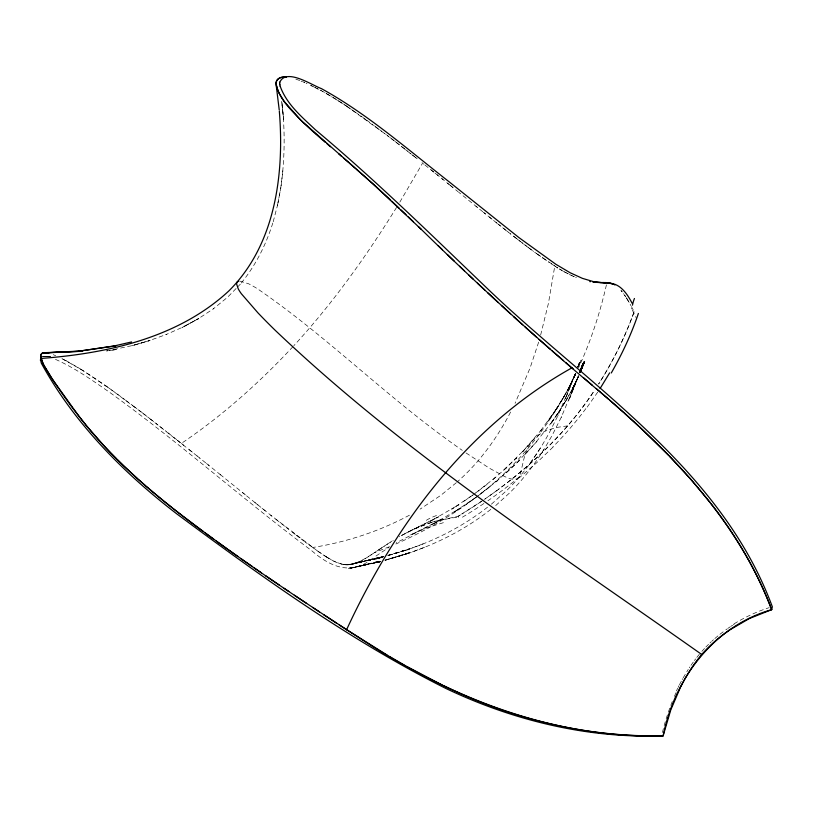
<?xml version="1.0" encoding="UTF-8"?>
<svg xmlns="http://www.w3.org/2000/svg" width="813" height="813" viewBox="0 0 813 813"><rect width="100%" height="100%" fill="white"/><g stroke="black" fill="none" stroke-linecap="round" stroke-linejoin="round"><path stroke-width="0.61" stroke-dasharray="4.07 3.05" d="M282.873 170.771L280.668 188.829C284.845 159.897 285.312 130.354 281.755 101.34M277.609 204.876L280.79 187.833L277.436 205.76L277.609 204.876L272.985 222.599L273.188 221.776C266.176 244.632 255.292 266.359 239.865 284.713L240.353 284.144L236.939 287.639M606.417 284.875C599.974 313.117 590.888 340.789 578.846 367.151M540.645 335.037L548.429 303.381L554.771 266.115L555.787 266.755M538.653 342.11L530.096 367.943L515.076 403.289M631.447 306.572L634.14 311.735C625.085 337.039 613.073 361.267 598.683 383.949M578.409 376.033L569.669 397.953L578.653 375.636M634.14 311.735C625.065 337.049 613.043 361.277 598.653 383.98M575.35 373.584L566.255 396.47M577.86 366.815L579.12 363.431L577.809 366.968M575.126 374.376L573.775 377.821L575.513 373.462M577.758 367.334L579.456 362.862M576.722 380.586L578.582 375.758L576.976 379.905M573.775 377.821L575.065 374.488M578.063 366.734L579.771 362.303L577.982 366.937M578.287 366.338L580.086 361.744L577.931 367.242M491.408 504.182L507.18 490.087C524.212 473.217 538.043 453.43 549.476 432.414L557.86 415.768L572.362 381.327M495.727 505.554L509.802 492.729C527.088 475.595 541.153 455.514 552.759 434.172L561.234 417.343L575.848 382.628M575.401 373.716L565.99 397.303M578.134 366.897L580.411 361.206M569.415 398.766L576.163 381.958M578.358 366.49L580.726 360.667M577.728 377.913L577.992 377.262M574.303 376.46L575.492 373.553M578.277 366.846L581.051 360.149L578.195 367.07M567.789 390.667L574.852 375.139M557.86 415.768L558.267 414.884M571.143 392.283L578.267 376.632M561.234 417.343L561.631 416.48M565.32 398.919L565.685 398.126M568.043 389.884L575.269 374.336M571.387 391.52L578.653 375.891L572.22 389.305L578.47 376.368L572.545 388.594L572.891 387.892M568.765 400.331L569.12 399.559M676.426 690.928L677.696 688.286M575.258 374.366L568.897 387.628L575.614 373.726L569.232 386.897L569.578 386.195M575.878 373.553C553.714 420.677 520.92 462.953 479.477 494.65M569.232 386.897L575.462 374.183M572.545 388.594L578.826 375.779M678.123 687.402L678.997 685.654M679.444 684.78L681.731 680.44M510.615 412.049C497.048 438.136 479.467 462.414 457.292 481.865M562.088 400.006L570.817 384.203L562.464 399.183M565.32 401.846L574.1 385.951L565.696 401.043M682.209 679.577L682.686 678.713M683.164 677.859L688.255 669.414M555.279 410.738L564.313 396.165L555.279 410.738L563.318 397.648M558.409 412.75L567.515 398.065L558.409 412.75L566.529 399.529M399.823 202.142L422.587 163.128L422.008 162.661M396.612 207.356C366.297 256.197 332.832 303.32 293.849 345.677M597.738 392.11L586.071 408.705M689.333 667.768L689.881 666.945M530.096 463.451L540.625 447.76M550.808 423.654L560.594 409.447L550.808 423.654L559.425 411.053M556.305 409.02L547.779 421.49L557.494 407.394L540.096 431.51L541.61 429.589L522.525 451.764L524.466 449.66L503.826 470.077L506.214 467.892L492.851 479.711L495.402 477.444L472.587 495.351M543.155 450.646L543.785 449.721M690.989 665.308L693.265 662.087M552.057 421.825L535.117 443.298L516.997 462.699L495.259 482.556L497.81 480.29L477.688 496.154M694.434 660.502L695.623 658.926M696.832 657.371L699.312 654.323M484.335 499.426C526.844 470.178 565.391 434.233 594.029 391.094C568.633 429.498 535.269 462.069 498.399 489.396M522.525 451.764L534.09 438.908L532.302 440.87M525.249 454.304L536.915 441.347L535.117 443.298M701.873 651.355L704.495 648.469M293.015 346.592C259.388 382.679 222.325 415.778 181.401 443.4L177.498 440.311M236.085 288.513L227.549 297.273L213.28 308.91L213.697 308.605L198.352 318.737L182.183 327.487L198.87 318.483L182.701 327.192L165.933 334.631L166.563 334.387L149.338 340.617L131.767 345.799L150.09 340.434L132.509 345.555L109.267 350.444M705.836 647.067L708.55 644.333M553.064 447.069L536.712 462.739L519.588 477.526M503.826 470.077L516.611 457.963L514.375 460.046M506.347 472.82L519.233 460.605L516.997 462.699M709.932 642.992L711.324 641.681M712.025 641.03L713.438 639.76M456.337 482.688L440.727 495.391L420.087 509.141M714.861 638.51L718.458 635.471M719.922 634.303L724.342 630.918M478.562 495.361C453.227 515.015 425.229 531.113 395.88 543.988M487.546 507.17C458.247 530.117 423.746 546.102 387.821 555.503M490.818 509.345C459.934 533.826 423.268 550.401 385.21 560.127M487.028 484.385L473.766 494.385M489.335 487.312L477.942 496.011M476.723 496.885L453.644 512.363L460.819 507.871L432.12 524.548L440.453 520.035L396.195 542.84M497.2 490.28L485.137 498.887M725.826 629.841L727.33 628.784M405.606 533.267L438.674 516.763L430.372 521.265L458.827 504.721L451.672 509.202L472.648 495.147M463.806 501.347L472.77 495.076M465.89 504.436L476.936 496.713M483.288 500.147L458.065 516.357L434.447 521.397L420.585 526.285L410.128 530.97M728.082 628.256L730.338 626.721M481.489 501.397L476.591 504.67M375.84 551.763L374.458 552.698M380.118 548.866L368.858 556.377M378.35 550.066L391.907 541.153M380.972 548.287L393.258 540.32M375.982 556.041L389.081 547.301M371.653 554.568L361.246 560.777L352.893 564.039M475.371 505.483L461.794 514.09M372.791 558.155C351.836 575.858 330.81 567.291 311.725 550.716C243.29 499.731 179.582 442.628 110.263 392.801C92.276 380.311 74.247 367.354 54.004 358.736M731.1 626.223L732.615 625.238M368.696 556.488C361.45 561.011 353.33 565.604 344.56 564.73M733.377 624.76L734.139 624.282M460.544 514.853L458.065 516.357L460.138 519.172M399.224 536.773L399.742 536.478M405.057 533.562L400.26 536.184L414.193 529.05L430.453 522.657M409.437 515.198C379.295 531.326 346.389 542.18 312.629 547.495L315.027 549.212M408.969 531.539L434.416 518.979M410.504 534.934L436.175 522.261M412.841 533.795L427.709 527.515L443.461 522.657M389.529 546.661L374.63 552.576M423.136 543.836L406.632 550.086L408.096 549.527L387.933 555.421M424.579 547.261L407.821 553.612L409.366 553.033L386.5 559.71M49.959 356.46L42.642 356.704L47.479 356.714M431.195 522.403L444.325 518.806M382.781 557.078L346.907 564.842L379.143 558.206L348.523 564.771L381.917 557.057L351.043 564.446L342.273 564.374M387.628 555.584L409.437 548.816L388.248 555.35M384.823 560.34L410.768 552.291L385.708 560.025L409.366 553.033M383.543 556.803L377.659 558.622L383.512 556.875M388.197 555.472L408.096 549.527M383.187 556.814L376.063 558.897L383.116 556.864M380.108 561.803L347.405 568.531L380.108 561.803L349.102 568.45L380.382 561.519L350.738 568.267L380.809 560.797M353.066 563.988L383.228 556.356L351.602 564.334L352.344 564.171M353.848 567.626L379.488 561.133M567.637 425.849L556.326 427.506L547.139 430.362A1311.674 212.315 40.7 0 0 531.976 441.256L528.389 446.53L524.903 454.721L519.842 476.215L517.068 478.959L512.21 479.182A82.763 13.394 40.7 0 1 504.456 476.428L489.365 468.186L465.382 452.526M42.642 356.704L50.152 356.307M50.365 356.389L46.615 356.561L50.182 356.45M44.369 356.399L50.264 356.307M239.662 281.044L248.493 283.737A61.514 9.959 40.7 0 1 257.223 288.615C323.147 333.686 380.078 390.413 444.447 437.567A206.807 33.475 40.7 0 0 460.209 448.918L462.282 450.361M344.336 564.7L336.795 562.626L327.842 557.82M342.039 564.324L334.041 561.346L326.287 556.834M53.252 354.702L55.711 355.677M301.115 81.229L301.928 81.544M576.356 277.67L575.634 277.375M304.001 82.377L304.855 82.743M306.145 83.292L307.019 83.678M574.141 276.735L573.378 276.4M574.09 276.705L569.273 274.459M572.189 275.861L571.376 275.485M312.029 86.005L310.627 85.345L313.666 86.828M570.137 274.885L569.303 274.469M312.964 86.473L313.92 86.94M61.94 358.543L82.956 370.535L108.8 387.943M314.885 87.428L315.861 87.926M568.023 273.818L567.159 273.371M316.836 88.424L318.33 89.206M314.702 87.337L318.066 89.095M566.275 272.904L565.381 272.416M320.85 90.558L321.359 90.843M65.619 360.423L80.457 368.98M564.923 272.172L563.541 271.4M322.385 91.402L322.903 91.696M324.478 92.57L325.007 92.875M563.074 271.136L561.661 270.323M326.074 93.485L327.151 94.105M327.69 94.41L330.424 96.015M561.183 270.038L559.73 269.184M331.521 96.676L332.08 97.011M333.198 97.682L334.316 98.373M557.688 267.934L534.263 251.949M334.885 98.719L335.444 99.064M557.779 267.995L556.793 267.386M336.013 99.42L337.161 100.131M327.466 557.576L315.972 549.873M337.73 100.487L340.627 102.326M341.216 102.692L342.395 103.454M342.984 103.84L343.574 104.216M344.163 104.603L345.352 105.385M345.952 105.781L346.541 106.168M347.141 106.564L348.34 107.367M348.94 107.773L349.549 108.18M548.592 262.06L549.11 262.406M346.45 106.107L386.104 134.623M350.159 108.586L351.379 109.409M351.988 109.826L352.598 110.253M353.218 110.67L354.458 111.523M545.96 260.262L546.488 260.627M545.432 259.906L544.364 259.164M355.078 111.95L355.698 112.377M356.318 112.814L357.568 113.678M543.836 258.798L542.22 257.67M358.187 114.115L358.818 114.562M360.698 115.893L362.588 117.235M317.131 550.696L270.658 515.157M540.076 256.146L540.615 256.522M105.771 385.799L116.676 393.614M109.399 388.36L145.923 415.595L200.069 458.319M363.218 117.682L365.759 119.511M539.527 255.76L537.363 254.205M366.389 119.968L370.86 123.22M536.824 253.808L534.649 252.223M117.296 394.061L124.765 399.559M372.151 124.165L372.791 124.643M533.013 251.024L533.552 251.43M373.431 125.111L374.082 125.588M529.131 248.148L532.556 250.678M374.722 126.066L377.954 128.474M531.367 249.815L527.525 246.949M307.202 543.521L305.18 542.017M125.395 400.026L133.007 405.738M378.604 128.952L379.244 129.44M379.895 129.928L381.846 131.391M528.226 247.467L511.824 234.906M304.164 541.255L301.064 538.917M526.428 246.115L524.781 244.876M384.447 133.362L385.098 133.85M133.647 406.226L141.36 412.1M385.748 134.348L386.399 134.846M523.125 243.615L522.017 242.782M523.674 244.042L524.222 244.459M299.499 537.728L295.81 534.903M389.01 136.838L387.059 135.334L393.959 140.639M389.671 137.336L390.321 137.834M142.011 412.587L149.155 418.085M391.632 138.84L394.254 140.852M520.361 241.512L517.048 238.961M295.282 534.497L291.013 531.194M394.905 141.36L395.565 141.869M396.216 142.377L398.187 143.901M516.489 238.534L511.499 234.652M150.456 419.102L157.651 424.691M398.848 144.409L399.498 144.917M395.931 142.153L414.61 156.787M401.47 146.452L402.12 146.96M402.781 147.478L403.431 147.986M510.391 233.788L510.94 234.225L498.521 224.418M159.622 426.225L166.187 431.378M286.715 527.84L288.869 529.527M404.091 148.505L404.752 149.013M405.402 149.531L407.384 151.086M508.166 232.051L506.499 230.74M284.55 526.143L281.837 524.009M410.026 153.169L411.348 154.206M411.998 154.724L413.309 155.75M503.725 228.544L504.843 229.429M505.391 229.866L505.95 230.303M168.169 432.933L176.797 439.752M415.27 157.305L415.941 157.834M275.831 519.263L279.113 521.865M413.99 156.289L418.695 160.019M500.95 226.349L498.725 224.581M181.401 443.4L183.901 445.402M423.309 163.698L423.959 164.216M495.96 222.376L497.068 223.26M497.617 223.697L498.176 224.134M189.175 449.599L193.667 453.197M271.989 516.214L242.62 492.637M424.914 164.988L433.99 172.265M496.723 222.975L483.664 212.498M262.071 508.288L267.04 512.261M430.931 169.795L433.736 172.051M489.233 216.98L492.048 219.246M196.99 455.859L209.002 465.503M254.886 502.515L259.855 506.519M434.894 172.996L440.311 177.356M437.038 174.714L439.264 176.512M483.684 212.508L485.585 214.043M206.461 463.451L220.923 475.117M245.384 494.873L217.782 472.577M442.038 178.748L443.146 179.653M441.215 178.088L449.233 184.571M482.8 211.787L458.695 192.244M447.587 183.24L448.146 183.687M448.695 184.134L449.254 184.592M449.813 185.039L450.361 185.486M450.92 185.933L452.587 187.285M475.89 206.197L476.438 206.654M476.997 207.102L477.556 207.549M450.128 185.293L458.136 191.787M620.908 290.373L622.24 291.948M621.244 290.739L622.047 291.715M623.51 293.635L623.947 294.235M625.309 296.206L624.394 294.865L626.01 297.304L625.543 296.562M626.264 297.67L628.043 300.546M626.559 298.137L630.949 305.668M628.307 300.993L629.13 302.395M281.806 102.103L283.656 119.836L281.704 101.452M631.416 308.34A211.482 11.148 69.6 0 1 631.731 308.94M632.382 310.19A211.482 11.148 69.6 0 1 636.213 317.863M568.165 273.829A81.778 16.931 40.8 0 1 559.415 268.92M320.149 90.08A159.907 31.24 41.3 0 1 346.318 105.914M295.861 79.207A167.193 32.124 41 0 1 304.367 82.357M445.737 519.243A211.482 47.682 10.6 0 1 459.558 516.885M326.48 557.037A81.778 9.512 40.6 0 1 317.314 550.909M80.7 369.244A159.907 20.498 40.2 0 1 105.995 386.073M62.865 359.194A167.193 21.971 40.4 0 1 66.046 360.84M554.649 265.932A98.891 20.864 41 0 1 549.009 262.233M312.385 547.2A98.891 10.955 40.3 0 1 306.979 543.247M734.027 623.866A173.677 126.818 -59.9 0 1 769.2 607.646M662.412 732.533A173.677 126.34 -59.1 0 1 672.92 699.952M674.414 696.385A173.677 126.34 -59.1 0 1 676.375 691.934M426.358 520.31A199.287 37.835 5.2 0 1 437.384 515.229M519.314 477.109A291.694 169.988 -42.2 0 1 487.952 500.737M483.887 503.521A291.694 169.988 -42.2 0 1 460.036 518.623M585.868 408.634A228.301 136.076 -42.3 0 1 552.891 446.937M380.484 561.478L376.876 562.525L380.443 561.498M116.594 349.478L106.615 350.931L116.594 349.478"/><path stroke-width="1.22" d="M40.66 356.47L41.056 354.255L42.489 353.025L48.699 353.259L44.532 352.669L41.92 353.33L40.741 355.149L40.996 358.442C107.672 353.482 178.423 337.7 228.839 290.942C275.536 244.55 284.448 173.921 279.326 111.178M279.794 82.255C286.186 67.672 312.07 85.304 321.369 88.597C367.567 114.044 407.435 149.226 448.796 181.553L519.05 237.681L555.818 264.255L570.116 272.741L582.413 278.361L593.947 281.776L605.746 283.198M41.534 363.543C74.247 423.217 123.261 472.719 176.919 513.968C262.66 577.565 350.098 640.42 445.727 688.377C513.216 720.542 588.246 738.732 663.154 735.765L670.776 709.901L680.877 686.365M729.19 630.227L749.434 618.5L771.669 609.659L772.35 606.833C721.639 469.579 592.057 388.055 490.656 291.694C433.187 236.715 376.48 180.842 315.414 129.785C301.958 117.031 286.552 104.206 280.18 86.219M443.624 685.715C511.601 719.109 587.271 737.462 663.154 735.765C674.323 678.55 714.342 625.898 771.669 609.659C757.167 571.376 736.131 535.767 710.958 503.542M580.096 371.48L582.636 364.661M579.964 372.008L582.962 364.112M580.248 371.399L583.267 363.574L580.126 371.744M579.943 372.293L584.517 361.5L580.319 371.632M579.923 372.415L583.886 362.517M580.035 372.232L584.201 362.009M41.067 358.055L40.731 360.057M387.852 655.502L346.592 629.709C395.392 524.05 468.755 425.412 571.925 367.852M609.659 372.852L600.085 388.512M238.646 281.166L237.274 281.969A83.932 13.587 40.7 0 0 236.674 284.265L238.28 288.93A57.398 9.289 40.7 0 0 241.329 293.706L257.924 312.832A151.635 24.542 40.7 0 0 267.589 322.761A149.196 24.146 40.7 0 0 275.282 330.383C405.006 453.776 556.102 551.6 701.812 654.546M113.911 346.033L131.574 341.948M115.893 345.83L78.8 351.206L79.857 351.043L42.611 352.984L82.57 351.236L44.38 352.679M78.8 351.206L114.816 345.86M601.935 282.558L606.071 282.568M602.941 282.558L609.069 282.802L613.459 284.164M602.189 282.558L597.992 282.477M601.224 282.548L593.023 282.091M663.154 735.765C555.411 738.987 451.601 698.337 362.669 640.014C299.824 599.374 237.254 558.084 177.976 512.332L173.311 508.674M286.125 77.276C281.237 75.822 274.591 79.389 276.186 85.131L279.235 110.009M606.142 282.568L613.175 284.032M607.291 283.259C619.516 282.223 627.301 293.788 632.148 303.371M597.768 282.467L593.327 282.121M286.45 77.306C282.294 76.747 276.461 77.702 276.105 82.865A124.907 23.821 38 0 0 276.176 83.678M590.34 281.704L589.781 281.613M442.191 685.024L406.358 666.213M404.935 665.41L389.275 656.345M614.252 284.58L614.902 284.967M346.592 629.709L339.255 624.933M336.602 623.195L323.503 614.587M312.69 607.433L319.448 611.904M306.613 603.398L294.336 595.197M284.072 588.287L288.869 591.518M279.266 585.045L265.536 575.685M261.39 572.84L253.768 567.586M252.386 566.62L240.597 558.399M237.823 556.448L228.819 550.066M227.437 549.08L216.37 541.123M213.606 539.121L205.354 533.064M203.291 531.55L193.728 524.405M193.037 523.887L183.423 516.56M182.752 516.031C149.033 490.107 116.747 461.947 89.389 429.254M172.641 508.145L163.962 501.194M163.301 500.656L155.405 494.152M154.744 493.603L146.33 486.459M565.919 362.72L573.317 369.041M583.419 377.639L592.291 385.21M563.551 360.698L552.362 351.053M330.464 146.767L327.029 143.82M338.675 153.82L341.663 156.391M596.071 388.441L608.459 399.142M343.462 157.946L348.929 162.661M325.332 142.356L320.901 138.515M349.539 163.189L355.037 167.976M145.679 485.889L138.495 479.579M320.363 138.047L316.064 134.277M550.564 349.488L539.07 339.438M609.689 400.209L623.022 411.978M356.257 169.053L361.196 173.382M361.805 173.931L368.635 179.998M315.535 133.81L311.42 130.141M536.661 337.304L525.107 327.019M369.254 180.547L376.104 186.726M624.221 413.045L638.327 425.88M137.864 479.009L123.718 465.879M522.678 324.834L513.542 316.582M310.922 129.694L303.249 122.58M376.724 187.285L383.533 193.524M510.493 313.818L501.357 305.444M384.153 194.094L390.535 200.028M498.308 302.629L487.881 292.954M639.485 426.957L668.306 454.995M391.795 201.207L399.213 208.209M484.812 290.089L477.444 283.168M473.136 279.113L468.837 275.038M401.063 209.978L406.002 214.683M464.538 270.942L459.619 266.258M408.472 217.041L413.411 221.786M454.081 260.963L447.323 254.479M421.388 229.469L372.618 183.575L300.576 119.989L284.286 101.493L279.113 93.292L276.45 86.564M418.36 226.542L420.819 228.92C478.877 285.78 538.785 340.738 601.163 392.831C671.497 452.617 738.641 521.692 771.669 609.659M438.126 245.617L442.414 249.754M302.802 122.143C292.223 110.944 278.818 99.501 276.074 83.597M123.119 465.3L117.184 459.477M116.594 458.888L110.822 453.014M669.363 456.083L690.644 479.05L710.084 502.424M110.253 452.424L104.664 446.52M104.105 445.92L86.676 426.002L72.875 408.39M88.891 428.664L80.314 418.106M79.857 417.526L51.646 378.177M72.469 407.831L68.82 402.882M68.434 402.333L62.438 393.929M62.083 393.421L59.654 389.945M58.973 388.97L54.217 382.029M53.922 381.592L44.136 365.84M51.371 377.76L43.414 364.437L40.752 357.283M43.983 365.535L41.382 359.742M40.802 360.738L41.067 362.059A110.731 14.736 43 0 0 41.433 363.452M279.865 84.562L279.753 83.058M729.231 630.36A116.035 83.556 -59.1 0 0 701.721 654.435A116.035 83.556 -59.1 0 0 680.989 686.416M41.849 360.169A115.385 14.868 44.5 0 1 41.382 358.797M276.725 86.757A115.385 22.256 37.2 0 1 276.41 85.284M632.484 305.18A199.287 23.831 82 0 1 634.445 298.503M638.378 313.452A291.684 172.163 -42.5 0 1 611.274 372.994M279.621 82.956A121.909 23.303 38 0 1 279.682 82.174M280.119 86.168A110.731 21.108 38.3 0 1 279.814 84.522M40.406 360.383A121.909 16.209 43 0 1 40.416 359.763M40.863 357.222A124.907 16.504 43.5 0 1 40.772 356.511"/></g></svg>
